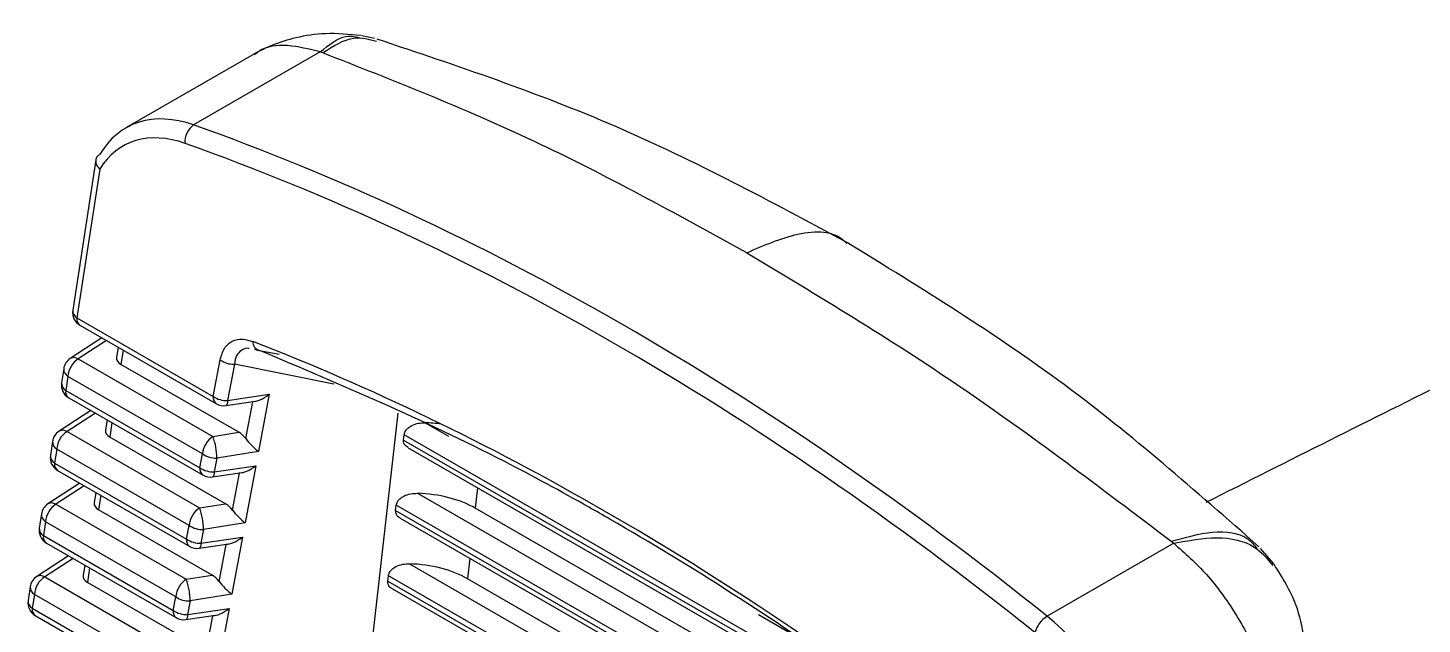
# Model space of a CAD drawing. Extents: x 6 to 134, y 3 to 97.
# Drawn here: x 97.042 to 97.982, y 80.672 to 81.074 of the extents above; entities that cross this region are included whole.
import ezdxf

# ---------------------------------------------------------------- set-up
doc = ezdxf.new("R2010")
doc.units = 0
doc.header["$MEASUREMENT"] = 0
doc.layers.add('OBJECT', color=7, linetype='CONTINUOUS')

msp = doc.modelspace()

# ---------------------------------------------------------------- linework, layer by layer
at = {"layer": 'OBJECT'}
for p, q in [((97.27599, 81.0672), (97.26736, 81.06904)), ((97.23936, 81.05807), (97.15411, 81.00886)), ((97.24108, 81.05745), (97.23936, 81.05807)), ((97.19509, 81.0569), (97.10843, 81.00687)), ((97.08816, 80.98537), (97.0726, 80.88405)), ((97.09071, 80.98898), (97.09095, 80.98911)), ((97.09082, 80.97917), (97.07542, 80.87889)), ((97.07542, 80.87889), (97.16737, 80.82594)), ((97.07749, 80.87387), (97.16944, 80.82092)), ((97.09234, 80.86532), (97.07096, 80.85141)), ((97.09539, 80.86356), (97.07634, 80.85116)), ((97.10326, 80.85903), (97.10219, 80.85209)), ((97.10658, 80.85712), (97.1051, 80.84747)), ((97.197, 80.8572), (97.19516, 80.85753)), ((97.19852, 80.85693), (97.21172, 80.85428)), ((97.06653, 80.84454), (97.06508, 80.83511)), ((97.07634, 80.85116), (97.16711, 80.79889)), ((97.18462, 80.80168), (97.1051, 80.84747)), ((97.16737, 80.82594), (97.17196, 80.85046)), ((97.18156, 80.84771), (97.17698, 80.82318)), ((97.24864, 80.83418), (97.18156, 80.84771)), ((97.06935, 80.83938), (97.0679, 80.82995)), ((97.16012, 80.78711), (97.06935, 80.83938)), ((97.0679, 80.82995), (97.15839, 80.77784)), ((97.06997, 80.82493), (97.16046, 80.77282)), ((97.17698, 80.82318), (97.20495, 80.8273)), ((97.20495, 80.8273), (97.19776, 80.78881)), ((97.08485, 80.81636), (97.06343, 80.80242)), ((97.08791, 80.8146), (97.06882, 80.80217)), ((97.17589, 80.81969), (97.19582, 80.82263)), ((97.18924, 80.79742), (97.1939, 80.82234)), ((97.2536, 80.47334), (97.29183, 80.81457)), ((97.09574, 80.81009), (97.09467, 80.8031)), ((97.09906, 80.80818), (97.09757, 80.79848)), ((97.3102, 80.80813), (97.32581, 80.79915)), ((97.05901, 80.79556), (97.05756, 80.78617)), ((97.06882, 80.80217), (97.15812, 80.75075)), ((97.17563, 80.75354), (97.09757, 80.79848)), ((97.16711, 80.79889), (97.18462, 80.80168)), ((97.29555, 80.79645), (97.29596, 80.80009)), ((97.29555, 80.79645), (97.67652, 80.57708)), ((97.67025, 80.58455), (97.29596, 80.80009)), ((97.06183, 80.79039), (97.06039, 80.781)), ((97.15113, 80.73897), (97.06183, 80.79039)), ((97.15839, 80.77784), (97.16012, 80.78711)), ((97.19776, 80.78881), (97.16973, 80.78435)), ((97.29868, 80.79127), (97.67948, 80.57198)), ((97.06039, 80.781), (97.1494, 80.72974)), ((97.16973, 80.78435), (97.16799, 80.77508)), ((97.16799, 80.77508), (97.19596, 80.7792)), ((97.19596, 80.7792), (97.18876, 80.74067)), ((97.07737, 80.7674), (97.05591, 80.75343)), ((97.06246, 80.77598), (97.15147, 80.72472)), ((97.16691, 80.77159), (97.18684, 80.77453)), ((97.18025, 80.74928), (97.18491, 80.77425)), ((97.08043, 80.76564), (97.0613, 80.75319)), ((97.08822, 80.76115), (97.08714, 80.75411)), ((97.09154, 80.75923), (97.09005, 80.7495)), ((97.30488, 80.76057), (97.6844, 80.54203)), ((97.34545, 80.76434), (97.3439, 80.75051)), ((97.0613, 80.75319), (97.14912, 80.70261)), ((97.16663, 80.7054), (97.09005, 80.7495)), ((97.15812, 80.75075), (97.17563, 80.75354)), ((97.29022, 80.74889), (97.29063, 80.75253)), ((97.29022, 80.74889), (97.69521, 80.51569)), ((97.68691, 80.52433), (97.29063, 80.75253)), ((97.68336, 80.55504), (97.3439, 80.75051)), ((97.05148, 80.74657), (97.05005, 80.73723)), ((97.0543, 80.74141), (97.05287, 80.73206)), ((97.14213, 80.69083), (97.0543, 80.74141)), ((97.1494, 80.72974), (97.15113, 80.73897)), ((97.18876, 80.74067), (97.16073, 80.73621)), ((97.29335, 80.74371), (97.69549, 80.51214)), ((97.05287, 80.73206), (97.14042, 80.68165)), ((97.16073, 80.73621), (97.15901, 80.72699)), ((97.15901, 80.72699), (97.18698, 80.73111)), ((97.18698, 80.73111), (97.17977, 80.69253)), ((97.05494, 80.72704), (97.14249, 80.67663)), ((97.15792, 80.7235), (97.17785, 80.72643)), ((97.17126, 80.70114), (97.17593, 80.72615)), ((97.81452, 80.72687), (97.72927, 80.67766)), ((97.8128, 80.72823), (97.81452, 80.72687)), ((97.88188, 80.71301), (97.87309, 80.72336)), ((97.06988, 80.71844), (97.04839, 80.70445)), ((97.07294, 80.71668), (97.05377, 80.7042)), ((97.0807, 80.71221), (97.07962, 80.70513)), ((97.29955, 80.71302), (97.68979, 80.4883)), ((97.34012, 80.71678), (97.33857, 80.70295)), ((97.05377, 80.7042), (97.14013, 80.65447)), ((97.08403, 80.71029), (97.08252, 80.70051)), ((97.14912, 80.70261), (97.16663, 80.7054)), ((97.2849, 80.70134), (97.2853, 80.70497)), ((97.2849, 80.70134), (97.69349, 80.46605)), ((97.69007, 80.47189), (97.2853, 80.70497)), ((97.69424, 80.49815), (97.33857, 80.70295)), ((97.04396, 80.69758), (97.04253, 80.68828)), ((97.04678, 80.69242), (97.04535, 80.68312)), ((97.13314, 80.64269), (97.04678, 80.69242)), ((97.15764, 80.65725), (97.08252, 80.70051)), ((97.17977, 80.69253), (97.15174, 80.68807)), ((97.28802, 80.69615), (97.69974, 80.45907)), ((97.04535, 80.68312), (97.13143, 80.63355)), ((97.14042, 80.68165), (97.14213, 80.69083)), ((97.15174, 80.68807), (97.15002, 80.67889)), ((97.15002, 80.67889), (97.17799, 80.68301)), ((97.17799, 80.68301), (97.17078, 80.64439)), ((97.04742, 80.6781), (97.1335, 80.62853)), ((97.14894, 80.6754), (97.16887, 80.67834)), ((97.16226, 80.653), (97.16694, 80.67805)), ((97.53477, 80.67882), (97.58966, 80.64721))]:
    msp.add_line(p, q, dxfattribs=at)
at = {"layer": 'OBJECT', "flags": 128}
for points in [[(97.17698, 80.82318), (97.17688, 80.82192), (97.17669, 80.82091), (97.17643, 80.82019), (97.17611, 80.81978), (97.17589, 80.81969)], [(97.16799, 80.77508), (97.16789, 80.77382), (97.16771, 80.77281), (97.16745, 80.77209), (97.16712, 80.77168), (97.16691, 80.77159)], [(97.15901, 80.72699), (97.1589, 80.72572), (97.15872, 80.72471), (97.15846, 80.72399), (97.15814, 80.72358), (97.15792, 80.7235)], [(97.15002, 80.67889), (97.14992, 80.67763), (97.14974, 80.67662), (97.14948, 80.6759), (97.14915, 80.67549), (97.14894, 80.6754)]]:
    msp.add_lwpolyline(points, dxfattribs=at)
at = {"layer": 'OBJECT'}
for centre, radius, start, end in [((97.16173, 80.99776), 0.01346, 124.48914, 185.62852), ((97.08248, 80.88253), 0.01, 171.26792, 240.06495), ((97.07826, 80.88379), 0.00567, 177.39901, 239.92172), ((97.08037, 80.87799), 0.00503, 169.71784, 235.12641), ((97.19982, 80.86259), 0.00581, 177.25581, 257.08885), ((97.07641, 80.84302), 0.01, 123.05745, 171.26792), ((97.07344, 80.84667), 0.00535, 57.11287, 117.64131), ((97.07219, 80.84429), 0.00567, 177.39901, 239.92172), ((97.08479, 80.83818), 0.01548, 123.05902, 175.56543), ((97.18063, 80.86257), 0.01489, 234.37447, 273.58616), ((97.07496, 80.83359), 0.01, 171.26792, 240.06495), ((97.07074, 80.83485), 0.00567, 177.39901, 239.92172), ((97.07285, 80.82905), 0.00503, 169.71784, 235.12641), ((97.17232, 80.82504), 0.00503, 169.71784, 235.12641), ((97.17605, 80.83804), 0.01489, 234.37447, 273.58616), ((97.17444, 80.82958), 0.01, 240.06495, 278.38073), ((97.06467, 80.7953), 0.00567, 177.39901, 239.92172), ((97.06889, 80.79404), 0.01, 123.05745, 171.26792), ((97.07727, 80.7892), 0.01548, 123.05902, 175.56543), ((97.06592, 80.79768), 0.00535, 57.11287, 117.64131), ((97.17556, 80.78591), 0.01548, 123.05902, 175.56543), ((97.13027, 80.78476), 0.03945, 359.40397, 20.98274), ((97.06745, 80.78465), 0.01, 171.26792, 240.06495), ((97.06323, 80.78591), 0.00567, 177.39901, 239.92172), ((97.16879, 80.79922), 0.01489, 234.37447, 273.58616), ((97.06533, 80.78011), 0.00503, 169.71784, 235.12641), ((97.1635, 80.77701), 0.00518, 170.77364, 234.0706), ((97.16706, 80.78994), 0.01489, 234.37447, 273.58616), ((97.16545, 80.78149), 0.01, 240.06495, 278.38073), ((97.06137, 80.74505), 0.01, 123.05745, 171.26792), ((97.06974, 80.74021), 0.01548, 123.05902, 175.56543), ((97.05839, 80.7487), 0.00535, 57.11287, 117.64131), ((97.16656, 80.73777), 0.01548, 123.05902, 175.56543), ((97.12128, 80.73662), 0.03945, 359.40397, 20.98274), ((97.05715, 80.74631), 0.00567, 177.39901, 239.92172), ((97.1598, 80.75107), 0.01489, 234.37447, 273.58616), ((97.05993, 80.73571), 0.01, 171.26792, 240.06495), ((97.05571, 80.73697), 0.00567, 177.39901, 239.92172), ((97.05781, 80.73117), 0.00503, 169.71784, 235.12641), ((97.15451, 80.72891), 0.00518, 170.77364, 234.0706), ((97.15808, 80.74185), 0.01489, 234.37447, 273.58616), ((97.15646, 80.73339), 0.01, 240.06495, 278.38073), ((97.05384, 80.69606), 0.01, 123.05745, 171.26792), ((97.06222, 80.69122), 0.01548, 123.05902, 175.56543), ((97.05087, 80.69971), 0.00535, 57.11287, 117.64131), ((97.15757, 80.68963), 0.01548, 123.05902, 175.56543), ((97.11229, 80.68848), 0.03945, 359.40397, 20.98274), ((97.04962, 80.69733), 0.00567, 177.39901, 239.92172), ((97.05241, 80.68677), 0.01, 171.26792, 240.06495), ((97.04819, 80.68803), 0.00567, 177.39901, 239.92172), ((97.0503, 80.68222), 0.00503, 169.71784, 235.12641), ((97.15081, 80.70293), 0.01489, 234.37447, 273.58616), ((97.14553, 80.68082), 0.00518, 170.77364, 234.0706), ((97.14909, 80.69375), 0.01489, 234.37447, 273.58616), ((97.14748, 80.68529), 0.01, 240.06495, 278.38073), ((97.73884, 80.66174), 0.01858, 120.99291, 164.45421)]:
    msp.add_arc(centre, radius, start, end, dxfattribs=at)
for centre, major_axis, ratio, start_param, end_param in [((97.16551, 80.90126), (-0.05539, 0.10654), 0.604542, 5.707548, 6.644169), ((97.15845, 80.89762), (-0.05037, 0.09788), 0.606929, 5.710224, 6.631758), ((97.3614, 78.98769), (-1.03066, 2.00191), 0.606802, 5.346572, 5.710081), ((97.35433, 78.98404), (-1.02563, 1.99326), 0.606929, 5.346716, 5.710224), ((97.35192, 78.92856), (-0.99266, 1.93129), 0.606912, 5.374458, 5.683488), ((97.11223, 80.8516), (0.01008, 0.00004), 0.57735, 3.050769, 3.923626), ((97.2024, 80.8337), (0.01054, 0.01014), 0.443251, 3.478711, 4.533123), ((97.30676, 80.77318), (0.06026, 0.00013), 0.580973, 1.33232, 1.512297), ((97.10471, 80.80261), (0.01008, 0.00004), 0.57735, 3.050769, 3.923626), ((97.184, 80.79343), (-0.00622, 0.00869), 0.616705, 4.730504, 5.348236), ((97.19521, 80.79522), (-0.0084, 0.00863), 0.25874, 1.073291, 2.127703), ((97.19342, 80.78561), (0.01054, 0.01014), 0.443251, 3.478711, 4.533123), ((97.30143, 80.72562), (0.06026, 0.00013), 0.580973, 0.787367, 1.512297), ((97.09718, 80.75363), (0.01008, 0.00004), 0.57735, 3.050769, 3.923626), ((97.17501, 80.74529), (-0.00622, 0.00869), 0.616705, 4.730504, 5.348236), ((97.18622, 80.74708), (-0.0084, 0.00863), 0.25874, 1.073291, 2.127703), ((97.18443, 80.73751), (0.01054, 0.01014), 0.443251, 3.478711, 4.533123), ((97.2961, 80.67806), (0.06026, 0.00013), 0.580973, 0.787367, 1.512297), ((97.08966, 80.70464), (0.01008, 0.00004), 0.57735, 3.050769, 3.923626), ((97.16601, 80.69715), (-0.00622, 0.00869), 0.616705, 4.730504, 5.348236), ((97.17723, 80.69894), (-0.0084, 0.00863), 0.25874, 1.073291, 2.127703), ((97.17545, 80.68941), (0.01054, 0.01014), 0.443251, 3.478711, 4.533123), ((97.71, 80.58773), (-0.05539, 0.10654), 0.604542, 4.407419, 5.34404)]:
    msp.add_ellipse(centre, major_axis=major_axis, ratio=ratio, start_param=start_param, end_param=end_param, dxfattribs=at)
for points, knots in [([(100.34933, 81.87893), (100.16309, 81.80347), (99.77527, 81.64634), (99.1904, 81.39314), (98.59432, 81.12177), (98.14276, 80.90854), (97.89166, 80.78226), (97.83612, 80.75433)], [0, 0, 0, 0, 0.21939, 0.456825, 0.694519, 0.93243, 1, 1, 1, 1]), ([(97.2669, 81.06911), (97.25891, 81.06991), (97.2442, 81.07138), (97.22399, 81.06828), (97.20732, 81.06321), (97.19883, 81.05882), (97.19483, 81.05675)], [0, 0, 0, 0, 0.316049, 0.581314, 0.802843, 1, 1, 1, 1]), ([(97.23936, 81.05807), (97.24519, 81.06281), (97.25468, 81.07053), (97.26367, 81.06825), (97.26715, 81.06736)], [0, 0, 0, 0, 0.613625, 1, 1, 1, 1]), ([(97.24108, 81.05745), (97.24817, 81.06199), (97.26075, 81.07006), (97.27233, 81.06674), (97.27738, 81.0653)], [0, 0, 0, 0, 0.563534, 1, 1, 1, 1]), ([(97.23936, 81.05807), (97.23191, 81.05995), (97.21702, 81.06372), (97.20195, 81.06186), (97.19612, 81.05694), (97.19519, 81.05615)], [0, 0, 0, 0, 0.456288, 0.912576, 1, 1, 1, 1]), ([(97.59465, 80.92944), (97.54319, 80.95711), (97.44087, 81.01213), (97.33186, 81.04861), (97.27767, 81.06675)], [0, 0, 0, 0, 0.502928, 1, 1, 1, 1]), ([(97.09071, 80.98898), (97.09005, 80.98847), (97.08872, 80.98744), (97.08796, 80.98521), (97.08824, 80.98276), (97.08936, 80.98074), (97.09038, 80.97959), (97.09078, 80.97922), (97.09082, 80.97917)], [0, 0, 0, 0, 0.219281, 0.438507, 0.659241, 0.882986, 0.98583, 1, 1, 1, 1]), ([(97.52691, 80.92275), (97.53835, 80.92773), (97.56212, 80.93805), (97.58624, 80.93773), (97.59382, 80.92943), (97.59428, 80.92893)], [0, 0, 0, 0, 0.465782, 0.967265, 1, 1, 1, 1]), ([(97.87187, 80.72458), (97.82919, 80.76222), (97.74331, 80.83795), (97.6444, 80.89883), (97.59465, 80.92944)], [0, 0, 0, 0, 0.497018, 1, 1, 1, 1]), ([(97.17196, 80.85046), (97.17276, 80.85327), (97.17436, 80.8589), (97.17991, 80.86367), (97.18673, 80.86506), (97.19168, 80.86357), (97.19401, 80.86287)], [0, 0, 0, 0, 0.261879, 0.524407, 0.77642, 1, 1, 1, 1]), ([(97.19147, 80.85819), (97.19135, 80.85821), (97.18929, 80.85861), (97.18611, 80.85709), (97.18255, 80.85365), (97.1819, 80.84973), (97.18156, 80.84771)], [0, 0, 0, 0, 0.021143, 0.339779, 0.658918, 1, 1, 1, 1]), ([(97.19521, 80.85776), (97.19543, 80.85778), (97.19593, 80.85781), (97.19698, 80.85724), (97.19758, 80.85692)], [0, 0, 0, 0, 0.4352487, 1, 1, 1, 1]), ([(97.66873, 80.58616), (97.6641, 80.58969), (97.64098, 80.60733), (97.56346, 80.664), (97.48494, 80.71446), (97.40627, 80.75929), (97.32749, 80.80232), (97.25358, 80.83361), (97.19852, 80.85693)], [0, 0, 0, 0, 0.029968, 0.149857, 0.5, 0.529967, 0.649857, 1, 1, 1, 1]), ([(97.29596, 80.80009), (97.29616, 80.80087), (97.29655, 80.80244), (97.29843, 80.80461), (97.30141, 80.80664), (97.30552, 80.80802), (97.3087, 80.80809), (97.3102, 80.80813)], [0, 0, 0, 0, 0.1610236, 0.3213905, 0.4979102, 0.7630016, 1, 1, 1, 1]), ([(97.29873, 80.79135), (97.2982, 80.79164), (97.29685, 80.7924), (97.29562, 80.7942), (97.29557, 80.79573), (97.29555, 80.79645)], [0, 0, 0, 0, 0.251478, 0.646193, 1, 1, 1, 1]), ([(97.29063, 80.75253), (97.29083, 80.75331), (97.29123, 80.75488), (97.2931, 80.75705), (97.29608, 80.75908), (97.30019, 80.76046), (97.30337, 80.76054), (97.30488, 80.76057)], [0, 0, 0, 0, 0.1610236, 0.3213905, 0.4979102, 0.7630016, 1, 1, 1, 1]), ([(97.2934, 80.74379), (97.29288, 80.74409), (97.29153, 80.74484), (97.29029, 80.74664), (97.29024, 80.74817), (97.29022, 80.74889)], [0, 0, 0, 0, 0.251478, 0.646193, 1, 1, 1, 1]), ([(97.8128, 80.72823), (97.82224, 80.73087), (97.8418, 80.73636), (97.86243, 80.73358), (97.86871, 80.72568), (97.87056, 80.72336)], [0, 0, 0, 0, 0.396748, 0.82255, 1, 1, 1, 1]), ([(97.81452, 80.72687), (97.82442, 80.72873), (97.8449, 80.73257), (97.86918, 80.72694), (97.87756, 80.71646), (97.88123, 80.71187)], [0, 0, 0, 0, 0.3443078, 0.7126716, 1, 1, 1, 1]), ([(97.2853, 80.70497), (97.2855, 80.70576), (97.2859, 80.70732), (97.28777, 80.70949), (97.29076, 80.71152), (97.29486, 80.7129), (97.29804, 80.71298), (97.29955, 80.71302)], [0, 0, 0, 0, 0.161024, 0.321391, 0.49791, 0.763002, 1, 1, 1, 1]), ([(97.90245, 80.66308), (97.901, 80.67061), (97.89763, 80.68813), (97.88774, 80.70378), (97.8821, 80.71271)], [0, 0, 0, 0, 0.429692, 1, 1, 1, 1]), ([(97.28807, 80.69623), (97.28755, 80.69653), (97.2862, 80.69729), (97.28496, 80.69908), (97.28492, 80.70061), (97.2849, 80.70134)], [0, 0, 0, 0, 0.2514779, 0.6461928, 1, 1, 1, 1])]:
    msp.add_open_spline(points, degree=3, knots=knots, dxfattribs=at)
for points in [[(97.52691, 80.92275), (97.47897, 80.9491), (97.3831, 81.0018), (97.28842, 81.0389), (97.24108, 81.05745)], [(97.52691, 80.92275), (97.57484, 80.8939), (97.67072, 80.83618), (97.76544, 80.76421), (97.8128, 80.72823)], [(97.81452, 80.72687), (97.82206, 80.72021), (97.83714, 80.70688), (97.8565, 80.68007), (97.87209, 80.65058), (97.87774, 80.63052), (97.88056, 80.62049)]]:
    msp.add_open_spline(points, degree=3, dxfattribs=at)

doc.saveas('drawing.dxf')
